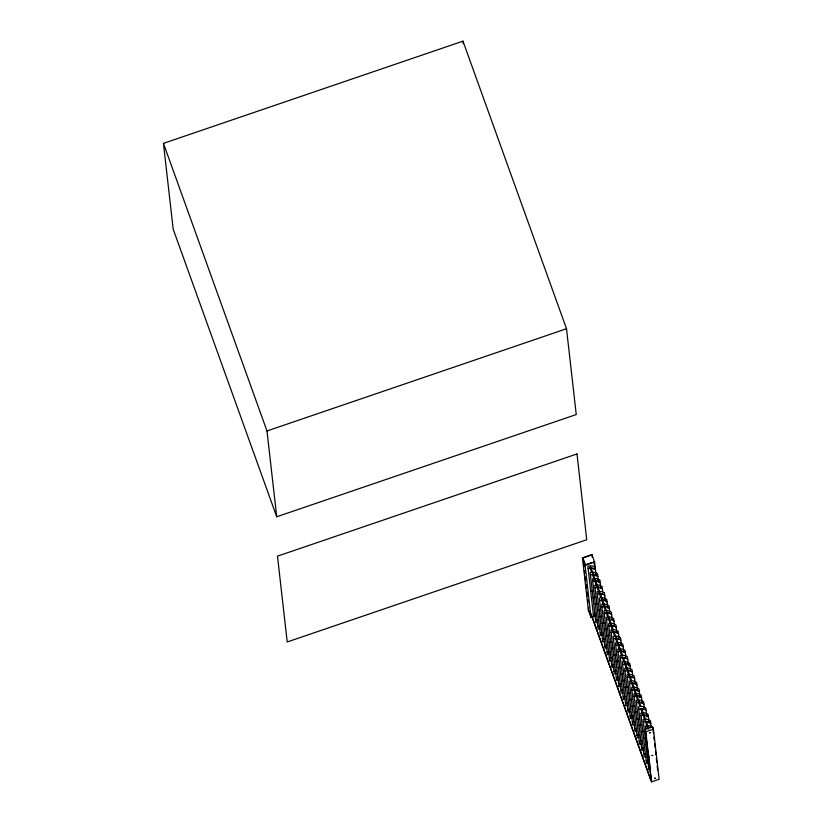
<?xml version="1.0" encoding="UTF-8"?>
<svg xmlns="http://www.w3.org/2000/svg" width="823" height="823" viewBox="0 0 823 823"><rect width="100%" height="100%" fill="white"/><g stroke="black" fill="none" stroke-linecap="round" stroke-linejoin="round"><path stroke-width="1.23" d="M590.924 614.04L650.726 779.741L591.048 613.948M163.448 143.367L462.968 41.15L566.512 328.747L576.244 414.555L276.723 516.772L173.18 229.164L163.448 143.367L266.991 430.964L276.723 516.772M266.991 430.964L566.512 328.747M588.394 610.224L582.458 557.922L591.963 554.671L594.618 562.119M582.478 558.056L591.984 554.805M591.83 562.551L585.41 564.743L583.363 559.033M591.007 617.394L594.576 616.18M588.568 607.384L588.373 610.09L591.017 617.528L595.78 615.913M653.441 729.127L659.12 779.258L651.518 781.85L645.829 731.719L653.441 729.127L652.783 727.295A7.572 7.284 -6.5 0 0 645.397 725.979L645.674 728.437A7.674 7.386 -6.5 0 1 647.608 728.046A7.489 7.201 -6.5 0 1 648.267 728.026M645.932 744.527L647.207 744.208M645.962 744.794L647.238 744.476M590.657 566.862L613.3 629.77M614.174 632.187L622.445 655.17M623.32 657.587L631.591 680.58M632.465 682.997L640.736 705.98M641.611 708.397L645.53 719.292M646.405 721.709L648.143 726.544M589.803 567.15L591.552 571.985M592.416 574.413L600.697 597.395M601.562 599.813L605.481 610.697M606.356 613.125L614.627 636.107M615.501 638.525L623.783 661.507M624.647 663.924L639.893 706.268M640.767 708.685L648.164 729.25M653.493 733.571L652.783 727.295A8.559 8.23 -6.5 0 0 645.17 729.898L645.829 731.719M582.458 557.922L585.102 565.36L594.597 561.975L596.233 576.193M645.17 729.898L651.518 781.85M589.258 611.067L591.315 616.777M653.904 737.243L654.203 739.836M654.624 743.591L655.057 747.356M655.478 751.111L655.91 754.866M656.332 758.631L656.775 762.489M657.186 766.151L657.618 769.978M651.178 727.11L650.479 720.907A7.572 7.284 -6.5 0 0 643.092 719.59L648.791 769.721A7.561 7.273 -6.5 0 1 650.067 769.402M649.162 723.211L648.174 714.518A7.572 7.284 -6.5 0 0 640.798 713.202L646.487 763.333A7.561 7.273 -6.5 0 1 648.421 762.931M646.868 716.823L645.88 708.119A7.572 7.284 -6.5 0 0 638.494 706.803L644.183 756.944A7.561 7.273 -6.5 0 1 646.775 756.522M647.608 728.046L647.578 727.779A7.489 7.201 -6.5 0 1 650.16 728.016M644.275 707.934L643.576 701.731A7.572 7.284 -6.5 0 0 636.189 700.414L641.889 750.545A7.561 7.273 -6.5 0 1 643.812 750.154M644.512 709.549L644.481 709.272A7.489 7.201 -6.5 0 0 640.675 708.603L640.706 708.87A7.489 7.201 -6.5 0 1 644.512 709.549A7.674 7.386 -6.5 0 1 646.158 710.578M643.38 722.049A7.674 7.386 -6.5 0 1 645.304 721.658L645.273 721.38A7.489 7.201 -6.5 0 1 649.08 722.059L649.11 722.327A7.489 7.201 -6.5 0 0 646.611 721.668M646.24 733.437L646.528 735.937M648.689 754.938L648.966 757.427M649.532 762.427L649.82 764.927M641.981 701.535L641.271 695.342A7.572 7.284 -6.5 0 0 633.895 694.026L639.584 744.157A7.561 7.273 -6.5 0 1 641.518 743.755M648.452 716.967A7.674 7.386 -6.5 0 0 646.806 715.938A7.489 7.201 -6.5 0 0 643.01 715.259L642.979 714.992A7.489 7.201 -6.5 0 1 646.775 715.671M639.955 697.647L638.977 688.944A7.572 7.284 -6.5 0 0 631.591 687.627L637.28 737.768A7.561 7.273 -6.5 0 1 639.214 737.367M637.66 691.248L636.673 682.555A7.572 7.284 -6.5 0 0 629.286 681.238L634.986 731.369A7.561 7.273 -6.5 0 1 636.909 730.978M638.401 702.482L638.37 702.204A7.489 7.201 -6.5 0 1 642.177 702.883L642.207 703.151A7.489 7.201 -6.5 0 0 638.401 702.482A7.674 7.386 -6.5 0 0 636.477 702.873M643.535 747.706A7.674 7.376 -6.5 0 0 641.611 748.097A7.541 7.263 -6.5 0 1 643.535 747.706L643.565 747.973A7.479 7.191 -6.5 0 1 644.224 747.953M635.305 683.975L635.274 683.707A7.489 7.201 -6.5 0 0 631.467 683.028L631.498 683.306A7.489 7.201 -6.5 0 1 635.305 683.975A7.674 7.386 -6.5 0 1 636.951 685.003M635.078 682.36L634.368 676.167A7.572 7.284 -6.5 0 0 626.992 674.85L632.681 724.981A7.561 7.273 -6.5 0 1 635.263 724.559M639.903 696.762A7.489 7.201 -6.5 0 0 636.107 696.083L636.076 695.816A7.489 7.201 -6.5 0 1 639.872 696.495M639.306 718.541A7.489 7.201 -6.5 0 0 638.648 718.561L638.679 718.839A7.674 7.386 -6.5 0 0 636.755 719.23M641.271 741.585L641.24 741.307A7.674 7.376 -6.5 0 0 639.306 741.708M633 677.586L632.969 677.319A7.489 7.201 -6.5 0 0 629.173 676.64L629.204 676.907A7.489 7.201 -6.5 0 1 633 677.586A7.674 7.386 -6.5 0 1 634.646 678.615M632.774 675.971L632.074 669.768A7.572 7.284 -6.5 0 0 624.688 668.451L630.377 718.592A7.561 7.273 -6.5 0 1 632.311 718.191M638.936 734.918A7.674 7.376 -6.5 0 0 637.002 735.309A7.551 7.263 -6.5 0 1 638.936 734.918L638.967 735.196M630.469 669.583L629.77 663.379A7.572 7.284 -6.5 0 0 622.383 662.062M630.706 671.198L630.675 670.92A7.489 7.201 -6.5 0 0 626.869 670.251L626.9 670.519A7.489 7.201 -6.5 0 1 630.706 671.198A7.674 7.386 -6.5 0 1 632.352 672.226M628.453 665.684L627.465 656.991A7.572 7.284 -6.5 0 0 620.079 655.674L625.778 705.805A7.561 7.273 -6.5 0 1 627.702 705.404M625.871 656.795L625.161 650.592A7.572 7.284 -6.5 0 0 617.785 649.275L623.474 699.416A7.561 7.273 -6.5 0 1 624.75 699.087M627.743 659.439A7.674 7.386 -6.5 0 0 626.097 658.41L626.066 658.143A7.489 7.201 -6.5 0 0 622.26 657.464L622.291 657.731A7.674 7.386 -6.5 0 0 620.367 658.133M623.567 650.407L622.867 644.203A7.572 7.284 -6.5 0 0 615.481 642.886L621.18 693.017A7.561 7.273 -6.5 0 1 623.104 692.627M623.793 652.022L623.762 651.744A7.489 7.201 -6.5 0 0 619.966 651.075L619.997 651.343A7.489 7.201 -6.5 0 1 623.803 652.022A7.674 7.386 -6.5 0 1 625.439 653.05M628.402 664.799A7.489 7.201 -6.5 0 0 624.595 664.13L624.564 663.852A7.489 7.201 -6.5 0 1 628.371 664.531M627.795 686.577A7.489 7.201 -6.5 0 0 627.147 686.608L627.177 686.876A7.674 7.386 -6.5 0 0 625.243 687.267M629.729 709.354A7.674 7.376 -6.5 0 0 627.805 709.745A7.541 7.263 -6.5 0 1 629.729 709.354L629.76 709.621M621.262 644.008L620.563 637.815A7.572 7.284 -6.5 0 0 613.176 636.498L618.875 686.629M621.499 645.623L621.468 645.355A7.489 7.201 -6.5 0 0 617.662 644.676L617.692 644.954A7.489 7.201 -6.5 0 1 621.499 645.623A7.674 7.386 -6.5 0 1 623.145 646.662M627.424 702.955A7.674 7.376 -6.5 0 0 625.501 703.356A7.541 7.263 -6.5 0 1 627.424 702.955L627.455 703.233M622.383 662.073L628.083 712.193A7.561 7.273 -6.5 0 1 630.006 711.802M618.968 637.619L618.258 631.416A7.572 7.284 -6.5 0 0 610.882 630.099L616.571 680.24A7.561 7.273 -6.5 0 1 618.505 679.839M619.194 639.234L619.163 638.967A7.489 7.201 -6.5 0 0 615.357 638.288L615.388 638.555A7.489 7.201 -6.5 0 1 619.194 639.234A7.674 7.386 -6.5 0 1 620.84 640.263M616.808 632.476L615.964 625.027A7.572 7.284 -6.5 0 0 608.578 623.711L614.267 673.842A7.561 7.273 -6.5 0 1 616.201 673.451M614.359 624.832L613.66 618.639A7.572 7.284 -6.5 0 0 606.273 617.322L611.973 667.453A7.561 7.273 -6.5 0 1 614.555 667.031M612.065 618.443L611.355 612.25A7.572 7.284 -6.5 0 0 603.979 610.923L609.668 661.064A7.561 7.273 -6.5 0 1 611.602 660.663M613.094 632.167L613.063 631.899A7.489 7.201 -6.5 0 1 616.859 632.568L616.89 632.846A7.489 7.201 -6.5 0 0 613.094 632.167A7.674 7.386 -6.5 0 0 611.16 632.558M616.293 654.624A7.489 7.201 -6.5 0 0 615.635 654.645L615.666 654.913A7.674 7.386 -6.5 0 0 613.742 655.314M618.227 677.391A7.674 7.376 -6.5 0 0 616.293 677.782A7.541 7.263 -6.5 0 1 618.217 677.391L618.258 677.668M609.761 612.055L609.061 605.851A7.572 7.284 -6.5 0 0 601.675 604.535L607.364 654.666A7.561 7.273 -6.5 0 1 609.298 654.275M609.987 613.67L609.956 613.392A7.489 7.201 -6.5 0 0 606.16 612.724L606.191 612.991A7.489 7.201 -6.5 0 1 609.987 613.67A7.674 7.386 -6.5 0 1 611.633 614.699M615.923 671.002A7.674 7.376 -6.5 0 0 613.989 671.393A7.541 7.263 -6.5 0 1 615.923 671.002L615.954 671.27M607.744 608.156L606.757 599.463A7.572 7.284 -6.5 0 0 599.37 598.146L605.07 648.277A7.561 7.273 -6.5 0 1 606.993 647.876M608.485 619.38L608.454 619.112A7.489 7.201 -6.5 0 1 612.261 619.791L612.291 620.058A7.489 7.201 -6.5 0 0 608.485 619.38A7.674 7.386 -6.5 0 0 606.561 619.781M604.452 593.074L605.389 600.883A7.674 7.386 -6.5 0 1 607.035 601.911M602.714 591.624L602.158 586.676A7.572 7.284 -6.5 0 0 594.772 585.359L600.461 635.49A7.561 7.273 -6.5 0 1 603.043 635.078M609.339 608.31A7.674 7.386 -6.5 0 0 607.693 607.271A7.489 7.201 -6.5 0 0 603.887 606.602L603.856 606.325A7.489 7.201 -6.5 0 1 607.662 607.004M604.535 629.739A7.674 7.386 -6.5 0 1 606.469 629.348L606.438 629.081A7.674 7.386 -6.5 0 0 604.504 629.472M599.854 580.287L600.553 586.48M605.389 600.883A7.489 7.201 -6.5 0 0 601.582 600.204L601.551 599.936A7.489 7.201 -6.5 0 1 605.358 600.615M604.792 622.661A7.489 7.201 -6.5 0 0 604.133 622.682L604.164 622.96A7.674 7.386 -6.5 0 0 602.23 623.35M606.716 645.438A7.674 7.376 -6.5 0 0 604.792 645.829A7.541 7.263 -6.5 0 1 606.716 645.427L606.746 645.705M598.486 581.707L598.455 581.439A7.489 7.201 -6.5 0 0 594.648 580.76L594.679 581.028A7.489 7.201 -6.5 0 1 598.486 581.707A7.674 7.386 -6.5 0 1 600.132 582.735M598.537 582.591L597.549 573.898A7.572 7.284 -6.5 0 0 590.163 572.571L595.862 622.713A7.561 7.273 -6.5 0 1 597.786 622.311M599.288 593.815L599.257 593.548A7.489 7.201 -6.5 0 1 603.053 594.216L603.084 594.494A7.489 7.201 -6.5 0 0 599.288 593.815A7.674 7.386 -6.5 0 0 597.354 594.206M604.421 639.039A7.674 7.376 -6.5 0 0 602.487 639.44A7.541 7.263 -6.5 0 1 604.411 639.039L604.452 639.317M593.969 561.821L594.834 569.434M596.984 587.427L596.953 587.149A7.489 7.201 -6.5 0 1 600.759 587.828L600.79 588.106A7.489 7.201 -6.5 0 0 596.984 587.427A7.674 7.386 -6.5 0 0 595.05 587.817M593.877 568.93L593.846 568.652A7.489 7.201 -6.5 0 0 590.05 567.973L590.081 568.251A7.489 7.201 -6.5 0 1 593.887 568.919A7.674 7.386 -6.5 0 1 595.523 569.958M591.963 554.671L592.272 557.346M597.827 576.347A7.674 7.386 -6.5 0 0 596.181 575.318A7.489 7.201 -6.5 0 0 592.375 574.639L592.344 574.372A7.489 7.201 -6.5 0 1 596.15 575.04M595.585 597.097A7.489 7.201 -6.5 0 0 594.926 597.117L594.957 597.385A7.674 7.386 -6.5 0 0 593.033 597.786M593.28 590.698A7.489 7.201 -6.5 0 0 592.632 590.729L592.663 590.996A7.674 7.386 -6.5 0 0 590.729 591.387M595.214 613.474A7.674 7.376 -6.5 0 0 593.28 613.865A7.551 7.263 -6.5 0 1 595.204 613.474L595.245 613.742M585.091 565.226L591.017 617.528M583.528 562.973L583.96 566.78M584.392 570.586L584.68 573.127M585.112 576.933L585.544 580.74M585.976 584.546L586.408 588.352M586.84 592.159L587.272 595.965M587.704 599.772L587.992 602.313M462.968 41.15L463.256 43.67M649.224 722.347A7.674 7.386 -6.5 0 1 650.87 723.376M645.304 721.658A7.489 7.201 -6.5 0 1 645.962 721.627M641.076 715.66A7.674 7.386 -6.5 0 1 643.01 715.259M643.627 738.128A7.674 7.386 -6.5 0 1 645.551 737.737L645.582 738.015A7.674 7.386 -6.5 0 0 643.658 738.406M638.771 709.261A7.674 7.386 -6.5 0 1 640.706 708.87M641.323 731.74A7.674 7.386 -6.5 0 1 643.257 731.349M642.321 703.171A7.674 7.386 -6.5 0 1 643.967 704.2M639.018 725.351A7.674 7.386 -6.5 0 1 640.952 724.95M634.173 696.484A7.674 7.386 -6.5 0 1 636.107 696.083M640.016 696.783A7.674 7.386 -6.5 0 1 641.662 697.811M636.724 718.952A7.674 7.386 -6.5 0 1 638.648 718.561M631.869 690.086A7.674 7.386 -6.5 0 1 633.803 689.695L633.772 689.427A7.489 7.201 -6.5 0 1 637.578 690.096M637.712 690.394A7.674 7.386 -6.5 0 1 639.358 691.423M634.42 712.564A7.674 7.386 -6.5 0 1 636.354 712.173L636.385 712.44A7.674 7.386 -6.5 0 0 634.451 712.841M635.109 689.705A7.489 7.201 -6.5 0 1 637.609 690.374M629.574 683.697A7.674 7.386 -6.5 0 1 631.498 683.306M632.115 706.175A7.674 7.386 -6.5 0 1 634.049 705.774L634.08 706.052A7.674 7.386 -6.5 0 0 632.146 706.443M627.27 677.308A7.674 7.386 -6.5 0 1 629.204 676.907M629.821 699.776A7.674 7.386 -6.5 0 1 631.745 699.385M624.966 670.91A7.674 7.386 -6.5 0 1 626.9 670.519M627.517 693.388A7.674 7.386 -6.5 0 1 629.451 692.997M622.661 664.521A7.674 7.386 -6.5 0 1 624.595 664.13M628.505 664.819A7.674 7.386 -6.5 0 1 630.151 665.848M625.213 686.999A7.674 7.386 -6.5 0 1 627.147 686.608M622.918 680.6A7.674 7.386 -6.5 0 1 624.842 680.21L624.873 680.487A7.674 7.386 -6.5 0 0 622.949 680.878M623.597 657.742A7.489 7.201 -6.5 0 1 626.097 658.41M618.063 651.734A7.674 7.386 -6.5 0 1 619.997 651.343M620.614 674.212A7.674 7.386 -6.5 0 1 622.548 673.821L622.579 674.088A7.674 7.386 -6.5 0 0 620.645 674.49M641.354 732.017A7.674 7.386 -6.5 0 1 643.288 731.616M639.049 725.619A7.674 7.386 -6.5 0 1 640.983 725.228M639.296 741.698A7.572 7.284 -6.5 0 1 641.23 741.307M638.679 718.839A7.489 7.201 -6.5 0 1 639.337 718.808M629.852 700.054A7.674 7.386 -6.5 0 1 631.776 699.663M632.681 715.722A7.541 7.263 -6.5 0 0 630.099 716.144A7.674 7.376 -6.5 0 1 632.033 715.743L632.064 716.02A7.479 7.191 -6.5 0 1 632.712 715.989M627.548 693.666A7.674 7.386 -6.5 0 1 629.482 693.264M627.177 686.876A7.489 7.201 -6.5 0 1 627.836 686.855M618.34 668.091A7.674 7.386 -6.5 0 1 620.275 667.7M621.18 683.759A7.541 7.263 -6.5 0 0 618.587 684.18A7.674 7.376 -6.5 0 1 620.521 683.779L620.552 684.057A7.479 7.191 -6.5 0 1 621.211 684.036M616.046 661.702A7.674 7.386 -6.5 0 1 617.97 661.311A7.489 7.201 -6.5 0 1 618.629 661.28M615.666 654.913A7.489 7.201 -6.5 0 1 616.324 654.892M611.438 648.915A7.674 7.386 -6.5 0 1 613.372 648.524L613.341 648.257A7.674 7.386 -6.5 0 0 611.407 648.647M609.133 642.526A7.674 7.386 -6.5 0 1 611.067 642.135L611.036 641.858A7.674 7.386 -6.5 0 0 609.102 642.259M606.839 636.138A7.674 7.386 -6.5 0 1 608.763 635.737M609.668 651.795A7.541 7.263 -6.5 0 0 607.086 652.217A7.674 7.376 -6.5 0 1 609.02 651.826L609.051 652.094A7.479 7.191 -6.5 0 1 609.699 652.073M606.469 629.348A7.489 7.201 -6.5 0 1 607.117 629.328M604.164 622.96A7.489 7.201 -6.5 0 1 604.823 622.929M615.758 645.345A7.674 7.386 -6.5 0 1 617.692 644.954M613.464 638.957A7.674 7.386 -6.5 0 1 615.388 638.555M617.003 632.866A7.674 7.386 -6.5 0 1 618.649 633.895M608.855 626.169A7.674 7.386 -6.5 0 1 610.789 625.778L610.759 625.501A7.489 7.201 -6.5 0 1 614.565 626.18L614.596 626.447A7.489 7.201 -6.5 0 0 612.096 625.789M614.699 626.468A7.674 7.386 -6.5 0 1 616.345 627.496M612.405 620.079A7.674 7.386 -6.5 0 1 614.051 621.108M595.492 615.923A7.561 7.273 -6.5 0 0 593.558 616.314L587.869 566.193A7.572 7.284 -6.5 0 1 595.255 567.5M590.698 591.12A7.674 7.386 -6.5 0 1 592.632 590.729M588.147 568.642A7.674 7.386 -6.5 0 1 590.081 568.251M618.31 667.823A7.674 7.386 -6.5 0 1 620.244 667.432M616.015 661.425A7.674 7.386 -6.5 0 1 617.939 661.034M613.711 655.036A7.674 7.386 -6.5 0 1 615.635 654.645M604.257 613.382A7.674 7.386 -6.5 0 1 606.191 612.991M606.808 635.86A7.674 7.386 -6.5 0 1 608.732 635.469M618.875 686.619A7.561 7.273 -6.5 0 1 620.799 686.228M599.936 616.962A7.674 7.386 -6.5 0 1 601.86 616.561L601.829 616.293A7.674 7.386 -6.5 0 0 599.905 616.684M597.632 610.563A7.674 7.386 -6.5 0 1 599.566 610.172L599.535 609.905A7.674 7.386 -6.5 0 0 597.601 610.296M595.327 604.175A7.674 7.386 -6.5 0 1 597.261 603.784M601.952 606.993A7.674 7.386 -6.5 0 1 603.887 606.602M599.658 600.605A7.674 7.386 -6.5 0 1 601.582 600.204M602.199 623.083A7.674 7.386 -6.5 0 1 604.133 622.682M603.197 594.515A7.674 7.386 -6.5 0 1 604.843 595.543M600.893 588.116A7.674 7.386 -6.5 0 1 602.539 589.145M592.745 581.429A7.674 7.386 -6.5 0 1 594.679 581.028M595.296 603.907A7.674 7.386 -6.5 0 1 597.231 603.506M604.699 641.487A7.561 7.273 -6.5 0 0 602.765 641.878L597.076 591.758A7.572 7.284 -6.5 0 1 604.463 593.064M600.09 628.7A7.561 7.273 -6.5 0 0 598.156 629.091L592.467 578.97A7.572 7.284 -6.5 0 1 599.854 580.277M650.859 780.019A8.559 8.23 -6.5 0 1 651.353 779.546M595.574 620.264A7.541 7.263 -6.5 0 1 598.167 619.842M594.957 597.385A7.489 7.201 -6.5 0 1 595.615 597.364M590.451 575.03A7.674 7.386 -6.5 0 1 592.375 574.639M593.002 597.508A7.674 7.386 -6.5 0 1 594.926 597.117M595.585 620.264A7.674 7.376 -6.5 0 1 597.508 619.863L597.539 620.141A7.479 7.191 -6.5 0 1 598.198 620.11M649.491 732.861L650.324 732.593L649.532 732.83M652.063 755.607L652.896 755.339L652.104 755.586M654.645 778.363L655.478 778.095L654.686 778.332M576.995 453.946L277.485 556.163L287.217 641.971L586.727 539.754L576.995 453.946M649.789 766.954A7.541 7.263 -6.5 0 0 648.503 767.273A7.674 7.376 -6.5 0 1 649.789 766.954M648.133 760.483A7.541 7.263 -6.5 0 0 646.209 760.884A7.674 7.376 -6.5 0 1 648.143 760.483M645.839 754.094A7.541 7.263 -6.5 0 0 643.905 754.485A7.674 7.376 -6.5 0 1 645.839 754.094M636.632 728.53A7.541 7.263 -6.5 0 0 634.698 728.921A7.674 7.376 -6.5 0 1 636.632 728.53M634.327 722.131A7.541 7.263 -6.5 0 0 632.403 722.532A7.674 7.376 -6.5 0 1 634.338 722.131M625.12 696.567A7.541 7.263 -6.5 0 0 623.196 696.968A7.674 7.376 -6.5 0 1 625.13 696.567M622.826 690.178A7.541 7.263 -6.5 0 0 620.892 690.569A7.674 7.376 -6.5 0 1 622.826 690.178M613.619 664.603A7.541 7.263 -6.5 0 0 611.684 665.005A7.674 7.376 -6.5 0 1 613.619 664.614M611.314 658.215A7.541 7.263 -6.5 0 0 609.39 658.616A7.674 7.376 -6.5 0 1 611.324 658.215M602.107 632.65A7.551 7.263 -6.5 0 0 600.183 633.041A7.674 7.376 -6.5 0 1 602.117 632.65M599.813 626.252A7.551 7.263 -6.5 0 0 597.879 626.653A7.674 7.376 -6.5 0 1 599.813 626.262"/></g></svg>
